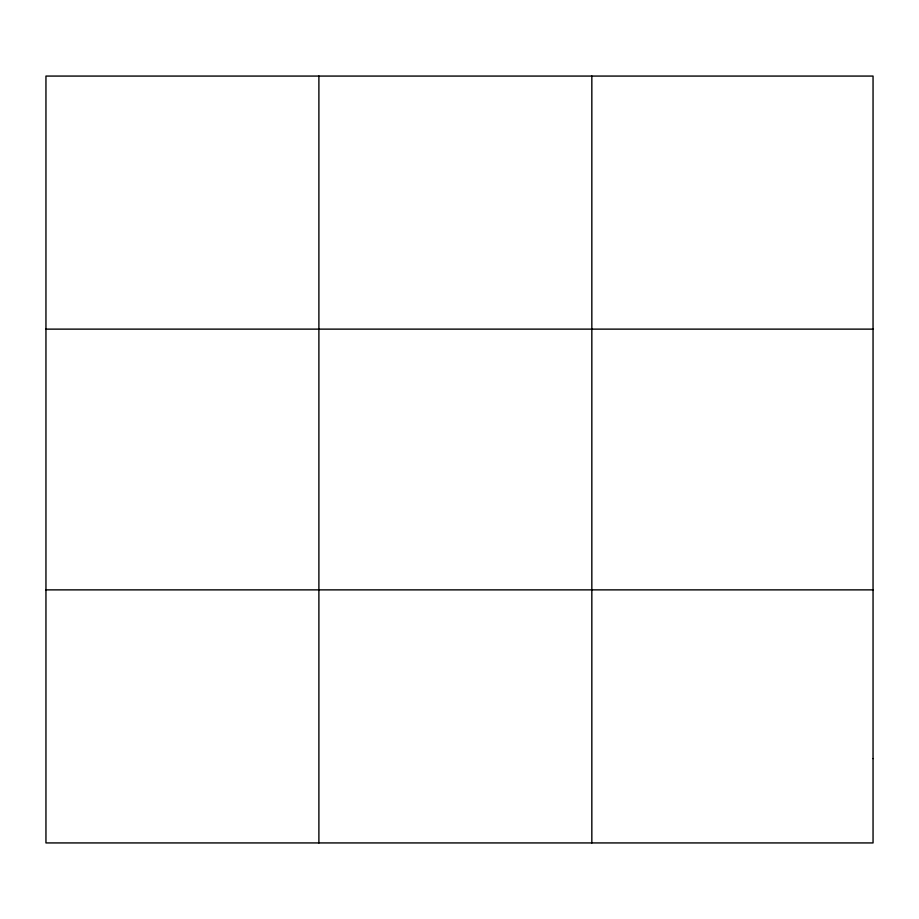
<?xml version="1.0" encoding="UTF-8"?>
<svg xmlns="http://www.w3.org/2000/svg" width="919" height="919" viewBox="0 0 919 919"><rect width="100%" height="100%" fill="white"/><g stroke="black" fill="none" stroke-linecap="round" stroke-linejoin="round"><path stroke-width="1.38" d="M318.893 842.93L318.893 76.07M591.836 842.93L591.836 76.07M45.95 329.128L873.05 329.128M45.95 589.872L873.05 589.872M873.05 758.577L873.05 842.93L45.95 842.93L45.95 76.07L873.05 76.07L873.05 758.577"/></g></svg>
